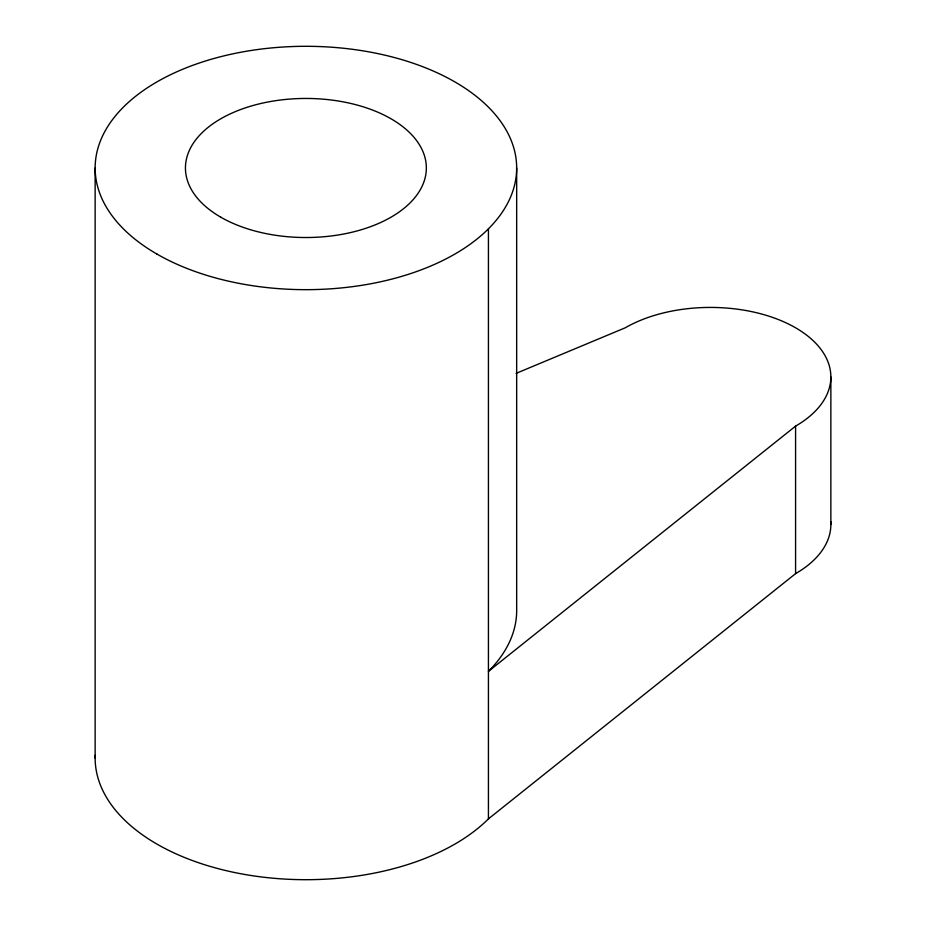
<?xml version="1.0" encoding="UTF-8"?>
<svg xmlns="http://www.w3.org/2000/svg" width="926" height="926" viewBox="0 0 926 926"><rect width="100%" height="100%" fill="white"/><g stroke="black" fill="none" stroke-linecap="round" stroke-linejoin="round"><path stroke-width="1.39" d="M516.083 373.375L625.258 327.792A120.438 69.531 0 0 1 795.584 327.792A120.438 69.531 0 0 1 795.584 426.122L488.43 671.35A210.769 121.688 0 0 0 516.673 610.512L516.673 167.988M95.193 755.269A210.769 121.688 0 0 0 249.059 875.186A210.769 121.688 0 0 0 488.43 818.862L795.584 573.634A120.438 69.531 0 0 0 830.772 521.685M830.865 376.963L830.865 524.463M795.584 426.122L795.584 573.634M488.43 228.826L488.43 818.862M95.135 167.988L95.135 758.012M156.864 254.025A210.769 121.688 0 0 0 509.485 199.484A210.769 121.688 0 0 0 251.351 50.444A210.769 121.688 0 0 0 156.864 254.025M220.735 217.159A120.438 69.531 0 0 0 422.233 185.987A120.438 69.531 0 0 0 274.733 100.818A120.438 69.531 0 0 0 220.735 217.159"/></g></svg>
